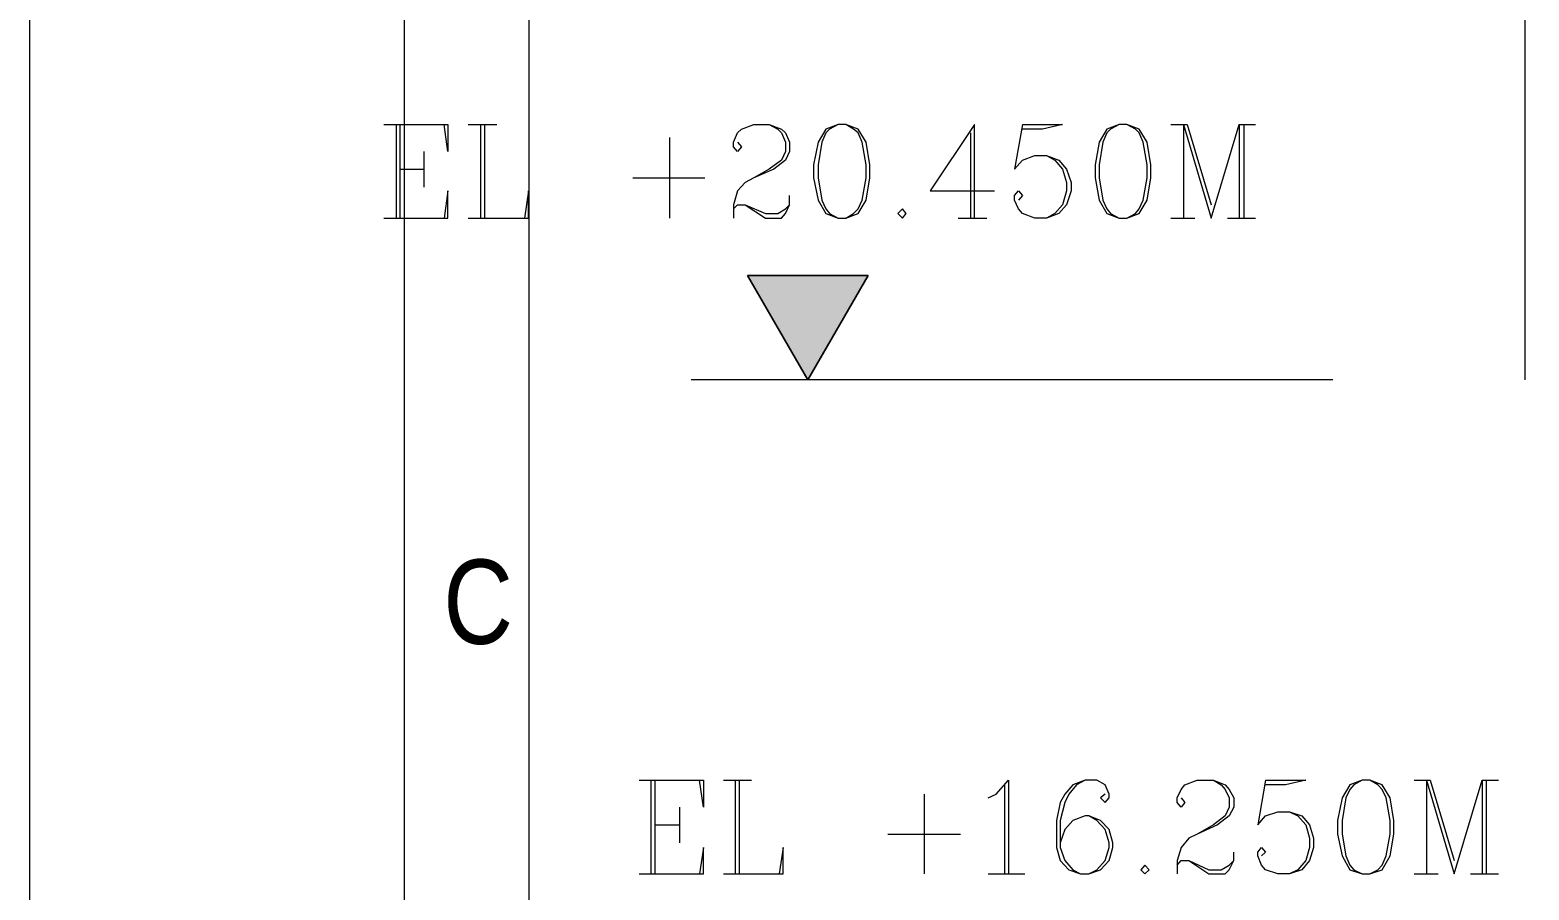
# Model space of a CAD drawing. Header units: millimetres. Extents: x 29 to 95071, y 20 to 67221.
# Drawn here: x 29 to 9627, y 43840 to 49347 of the extents above; entities that cross this region are included whole.
import ezdxf

# ---------------------------------------------------------------- set-up
doc = ezdxf.new("R2010")
doc.units = ezdxf.units.MM

msp = doc.modelspace()

# ---------------------------------------------------------------- hatches: boundary and pattern name
h = msp.add_hatch(color=7)
h.dxf.hatch_style = 2
h.paths.add_polyline_path([(4623.8, 47776), (5397, 47776), (5010.4, 47106.9)])

# ---------------------------------------------------------------- linework, layer by layer
at = {"color": 7, "lineweight": 0}
for points in [[(95070.8, 19.8), (29.1, 19.8), (29.1, 67220.6), (95070.8, 67220.6)], [(94272.8, 817.8), (2428.1, 817.8), (2428.1, 66422.6), (94272.8, 66422.6)], [(93474.8, 1615.8), (3226.1, 1615.8), (3226.1, 65624.6), (93474.8, 65624.6)], [(5615.1, 48202.3), (5585.4, 48172.6), (5615.1, 48142.8), (5639.9, 48172.6)], [(4623.8, 47776), (5397, 47776), (5010.4, 47106.9)], [(5010.4, 47106.9), (5397, 47776), (4623.8, 47776)], [(7166.5, 43999.2), (7141.7, 43969.4), (7166.5, 43944.6), (7196.3, 43969.4)]]:
    msp.add_lwpolyline(points, close=True, dxfattribs=at)
for points in [[(9600.2, 52980.4), (9600.2, 47106.9)], [(2294.2, 48742.6), (2705.6, 48742.6), (2705.6, 48569.1), (2680.8, 48742.6)], [(2373.5, 48742.6), (2373.5, 48142.8)], [(2398.3, 48742.6), (2398.3, 48142.8)], [(2834.5, 48742.6), (3017.9, 48742.6)], [(2913.8, 48742.6), (2913.8, 48142.8)], [(2938.6, 48742.6), (2938.6, 48142.8)], [(4559.4, 48628.6), (4584.2, 48598.8), (4559.4, 48569.1), (4534.6, 48598.8), (4534.6, 48628.6), (4559.4, 48688), (4584.2, 48712.8), (4663.5, 48742.6), (4762.6, 48742.6), (4841.9, 48712.8), (4866.7, 48688), (4891.5, 48628.6), (4891.5, 48569.1), (4866.7, 48514.6), (4792.3, 48455.1), (4663.5, 48400.6), (4608.9, 48370.8), (4559.4, 48316.3), (4534.6, 48227.1), (4534.6, 48142.8)], [(4762.6, 48742.6), (4817.1, 48712.8), (4841.9, 48688), (4866.7, 48628.6), (4866.7, 48569.1), (4841.9, 48514.6), (4762.6, 48455.1), (4663.5, 48400.6)], [(5203.7, 48742.6), (5124.4, 48712.8), (5074.9, 48628.6), (5045.1, 48484.8), (5045.1, 48400.6), (5074.9, 48256.8), (5124.4, 48172.6), (5203.7, 48142.8), (5253.3, 48142.8), (5332.6, 48172.6), (5382.2, 48256.8), (5406.9, 48400.6), (5406.9, 48484.8), (5382.2, 48628.6), (5332.6, 48712.8), (5253.3, 48742.6), (5203.7, 48742.6), (5149.2, 48712.8), (5124.4, 48688), (5099.6, 48628.6), (5074.9, 48484.8), (5074.9, 48400.6), (5099.6, 48256.8), (5124.4, 48202.3), (5149.2, 48172.6), (5203.7, 48142.8)], [(5253.3, 48142.8), (5302.9, 48172.6), (5332.6, 48202.3), (5357.4, 48256.8), (5382.2, 48400.6), (5382.2, 48484.8), (5357.4, 48628.6), (5332.6, 48688), (5302.9, 48712.8), (5253.3, 48742.6)], [(6076.1, 48142.8), (6076.1, 48742.6), (5793.6, 48316.3), (6204.9, 48316.3)], [(6051.3, 48688), (6051.3, 48142.8)], [(6383.4, 48742.6), (6333.8, 48455.1), (6383.4, 48514.6), (6462.7, 48544.3), (6537, 48544.3), (6616.3, 48514.6), (6665.9, 48455.1), (6695.6, 48370.8), (6695.6, 48316.3), (6665.9, 48227.1), (6616.3, 48172.6), (6537, 48142.8), (6462.7, 48142.8), (6383.4, 48172.6), (6358.6, 48202.3), (6333.8, 48256.8), (6333.8, 48286.6), (6358.6, 48316.3), (6383.4, 48286.6), (6358.6, 48256.8)], [(6383.4, 48742.6), (6641.1, 48742.6), (6512.3, 48712.8), (6383.4, 48712.8)], [(7003, 48742.6), (6923.6, 48712.8), (6874.1, 48628.6), (6849.3, 48484.8), (6849.3, 48400.6), (6874.1, 48256.8), (6923.6, 48172.6), (7003, 48142.8), (7052.5, 48142.8), (7131.8, 48172.6), (7181.4, 48256.8), (7206.2, 48400.6), (7206.2, 48484.8), (7181.4, 48628.6), (7131.8, 48712.8), (7052.5, 48742.6), (7003, 48742.6), (6948.4, 48712.8), (6923.6, 48688), (6898.9, 48628.6), (6874.1, 48484.8), (6874.1, 48400.6), (6898.9, 48256.8), (6923.6, 48202.3), (6948.4, 48172.6), (7003, 48142.8)], [(7052.5, 48142.8), (7107, 48172.6), (7131.8, 48202.3), (7156.6, 48256.8), (7181.4, 48400.6), (7181.4, 48484.8), (7156.6, 48628.6), (7131.8, 48688), (7107, 48712.8), (7052.5, 48742.6)], [(7335, 48742.6), (7439.1, 48742.6)], [(7414.3, 48742.6), (7414.3, 48142.8)], [(7414.3, 48742.6), (7592.8, 48142.8), (7771.2, 48742.6), (7771.2, 48142.8)], [(7439.1, 48742.6), (7592.8, 48227.1)], [(7771.2, 48742.6), (7875.3, 48742.6)], [(7801, 48742.6), (7801, 48142.8)], [(2552, 48569.1), (2552, 48341.1)], [(4123.2, 48658.3), (4123.2, 48142.8)], [(6537, 48544.3), (6591.6, 48514.6), (6641.1, 48455.1), (6665.9, 48370.8), (6665.9, 48316.3), (6641.1, 48227.1), (6591.6, 48172.6), (6537, 48142.8)], [(2398.3, 48455.1), (2552, 48455.1)], [(3890.2, 48400.6), (4351.2, 48400.6)], [(2294.2, 48142.8), (2705.6, 48142.8), (2705.6, 48316.3), (2680.8, 48142.8)], [(2834.5, 48142.8), (3221.1, 48142.8), (3221.1, 48316.3), (3196.3, 48142.8)], [(4608.9, 48227.1), (4737.8, 48142.8), (4841.9, 48142.8), (4866.7, 48172.6), (4891.5, 48227.1), (4891.5, 48286.6)], [(4534.6, 48202.3), (4559.4, 48227.1), (4608.9, 48227.1), (4737.8, 48172.6), (4817.1, 48172.6), (4866.7, 48202.3), (4891.5, 48227.1)], [(5972, 48142.8), (6155.4, 48142.8)], [(7335, 48142.8), (7488.7, 48142.8)], [(7696.9, 48142.8), (7875.3, 48142.8)], [(8371, 47106.9), (4262, 47106.9)], [(3929.9, 44544.4), (4341.3, 44544.4), (4341.3, 44370.9), (4316.5, 44544.4)], [(4004.2, 44544.4), (4004.2, 43944.6)], [(4029, 44544.4), (4029, 43944.6)], [(4470.2, 44544.4), (4648.6, 44544.4)], [(4544.5, 44544.4), (4544.5, 43944.6)], [(4569.3, 44544.4), (4569.3, 43944.6)], [(6165.3, 44430.4), (6214.9, 44455.2), (6294.2, 44544.4), (6294.2, 43944.6)], [(6913.7, 44455.2), (6884, 44430.4), (6913.7, 44400.6), (6938.5, 44430.4), (6938.5, 44455.2), (6913.7, 44514.6), (6859.2, 44544.4), (6784.9, 44544.4), (6705.6, 44514.6), (6656, 44455.2), (6626.3, 44400.6), (6601.5, 44286.6), (6601.5, 44113.2), (6626.3, 44028.9), (6680.8, 43969.4), (6755.1, 43944.6), (6809.6, 43944.6), (6884, 43969.4), (6938.5, 44028.9), (6963.3, 44113.2), (6963.3, 44142.9), (6938.5, 44227.2), (6884, 44286.6), (6809.6, 44316.4), (6784.9, 44316.4), (6705.6, 44286.6), (6656, 44227.2), (6626.3, 44142.9)], [(6784.9, 44544.4), (6730.3, 44514.6), (6680.8, 44455.2), (6656, 44400.6), (6626.3, 44286.6), (6626.3, 44113.2), (6656, 44028.9), (6705.6, 43969.4), (6755.1, 43944.6)], [(7399.5, 44430.4), (7424.3, 44400.6), (7399.5, 44370.9), (7374.7, 44400.6), (7374.7, 44430.4), (7399.5, 44484.9), (7424.3, 44514.6), (7503.6, 44544.4), (7607.7, 44544.4), (7682, 44514.6), (7706.8, 44484.9), (7736.5, 44430.4), (7736.5, 44370.9), (7706.8, 44316.4), (7632.4, 44256.9), (7503.6, 44197.4), (7449, 44172.6), (7399.5, 44113.2), (7374.7, 44028.9), (7374.7, 43944.6)], [(7607.7, 44544.4), (7657.2, 44514.6), (7682, 44484.9), (7706.8, 44430.4), (7706.8, 44370.9), (7682, 44316.4), (7607.7, 44256.9), (7503.6, 44197.4)], [(7939.7, 44544.4), (7890.2, 44256.9), (7939.7, 44316.4), (8019, 44341.2), (8093.4, 44341.2), (8172.7, 44316.4), (8222.3, 44256.9), (8247, 44172.6), (8247, 44113.2), (8222.3, 44028.9), (8172.7, 43969.4), (8093.4, 43944.6), (8019, 43944.6), (7939.7, 43969.4), (7915, 43999.2), (7890.2, 44058.6), (7890.2, 44083.4), (7915, 44113.2), (7939.7, 44083.4), (7915, 44058.6)], [(7939.7, 44544.4), (8197.5, 44544.4), (8068.6, 44514.6), (7939.7, 44514.6)], [(8559.3, 44544.4), (8480, 44514.6), (8430.4, 44430.4), (8400.7, 44286.6), (8400.7, 44197.4), (8430.4, 44058.6), (8480, 43969.4), (8559.3, 43944.6), (8608.9, 43944.6), (8688.2, 43969.4), (8737.7, 44058.6), (8762.5, 44197.4), (8762.5, 44286.6), (8737.7, 44430.4), (8688.2, 44514.6), (8608.9, 44544.4), (8559.3, 44544.4), (8504.8, 44514.6), (8480, 44484.9), (8455.2, 44430.4), (8430.4, 44286.6), (8430.4, 44197.4), (8455.2, 44058.6), (8480, 43999.2), (8504.8, 43969.4), (8559.3, 43944.6)], [(8608.9, 43944.6), (8658.4, 43969.4), (8688.2, 43999.2), (8713, 44058.6), (8737.7, 44197.4), (8737.7, 44286.6), (8713, 44430.4), (8688.2, 44484.9), (8658.4, 44514.6), (8608.9, 44544.4)], [(8891.4, 44544.4), (8995.5, 44544.4)], [(8970.7, 44544.4), (8970.7, 43944.6)], [(8970.7, 44544.4), (9149.1, 43944.6), (9327.6, 44544.4), (9327.6, 43944.6)], [(8995.5, 44544.4), (9149.1, 44028.9)], [(9327.6, 44544.4), (9431.7, 44544.4)], [(9352.4, 44544.4), (9352.4, 43944.6)], [(5753.9, 44455.2), (5753.9, 43944.6)], [(6269.4, 44514.6), (6269.4, 43944.6)], [(4187.6, 44370.9), (4187.6, 44142.9)], [(4029, 44256.9), (4187.6, 44256.9)], [(6809.6, 43944.6), (6859.2, 43969.4), (6913.7, 44028.9), (6938.5, 44113.2), (6938.5, 44142.9), (6913.7, 44227.2), (6859.2, 44286.6), (6809.6, 44316.4)], [(8093.4, 44341.2), (8147.9, 44316.4), (8197.5, 44256.9), (8222.3, 44172.6), (8222.3, 44113.2), (8197.5, 44028.9), (8147.9, 43969.4), (8093.4, 43944.6)], [(5520.9, 44197.4), (5986.9, 44197.4)], [(3929.9, 43944.6), (4341.3, 43944.6), (4341.3, 44113.2), (4316.5, 43944.6)], [(4470.2, 43944.6), (4851.8, 43944.6), (4851.8, 44113.2), (4827, 43944.6)], [(7449, 44028.9), (7577.9, 43944.6), (7682, 43944.6), (7706.8, 43969.4), (7736.5, 44028.9), (7736.5, 44083.4)], [(7374.7, 43999.2), (7399.5, 44028.9), (7449, 44028.9), (7577.9, 43969.4), (7657.2, 43969.4), (7706.8, 43999.2), (7736.5, 44028.9)], [(6165.3, 43944.6), (6398.3, 43944.6)], [(8891.4, 43944.6), (9045, 43944.6)], [(9253.2, 43944.6), (9431.7, 43944.6)]]:
    msp.add_lwpolyline(points, dxfattribs=at)

# ---------------------------------------------------------------- texts
at = {"color": 7, "insert": (2675.9, 45956.3), "char_height": 539.544, "attachment_point": 1}
msp.add_mtext('{\\fSwiss721BT-LightCondensed|b0|i0|c0;C}', dxfattribs=at)

doc.saveas('drawing.dxf')
